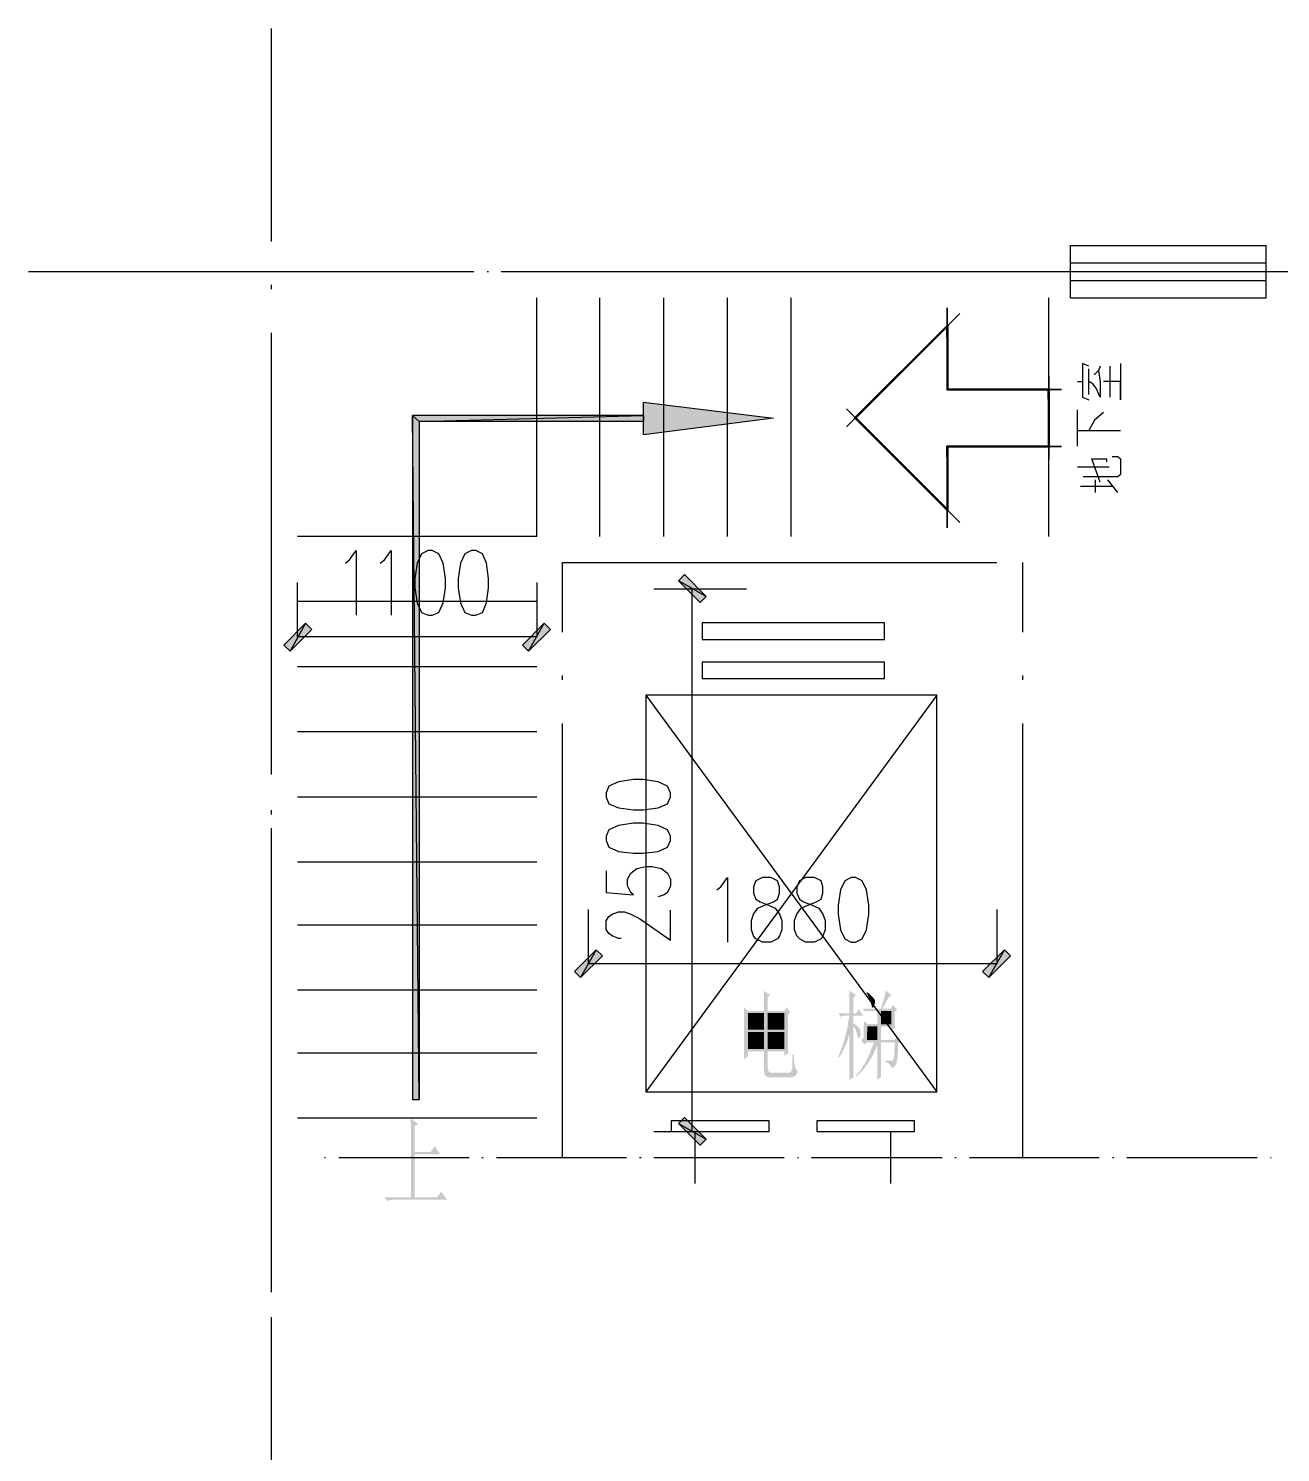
# Model space of a CAD drawing. Header units: millimetres. Extents: x -1120 to 100154, y -9529 to 14223.
# Drawn here: x -1120 to 4647, y 7661 to 14221 of the extents above; entities that cross this region are included whole.
import ezdxf

# ---------------------------------------------------------------- set-up
doc = ezdxf.new("R2010")
doc.units = ezdxf.units.MM
doc.linetypes.add('DOTE', pattern=[2.42, 2, -0.2, 0.02, -0.2])
doc.layers.add('A-DOTE', color=1, linetype='Continuous')
doc.layers.add('A-立面看线', color=7, linetype='Continuous')

msp = doc.modelspace()

# ---------------------------------------------------------------- hatches: boundary and pattern name
at = {"layer": 'A-立面看线'}
for points in [[(3114, 12856.4), (2691.8, 12427.7), (2685.3, 12427.7)], [(3109.6, 12845.5), (3114, 12856.4), (2691.8, 12427.7)], [(3114, 12560.4), (3109.6, 12845.5), (3114, 12856.4)], [(3109.6, 12556.1), (3114, 12560.4), (3109.6, 12845.5)], [(3577.5, 12556.1), (3581.9, 12560.4), (3109.6, 12556.1)], [(3581.9, 12560.4), (3109.6, 12556.1), (3114, 12560.4)], [(3581.9, 12292.8), (3577.5, 12556.1), (3581.9, 12560.4)], [(3577.5, 12297.1), (3581.9, 12292.8), (3577.5, 12556.1)], [(1712.6, 12499.5), (2311, 12425.5), (1712.6, 12349.3)], [(648.5, 9287.6), (678.9, 9287.6), (648.5, 12438.6)], [(678.9, 9287.6), (648.5, 12438.6), (678.9, 12410.3)], [(648.5, 12438.6), (678.9, 12410.3), (1712.6, 12438.6)], [(678.9, 12410.3), (1712.6, 12438.6), (1712.6, 12410.3)], [(2691.8, 12427.7), (2685.3, 12427.7), (3109.6, 12009.9)], [(2685.3, 12427.7), (3109.6, 12009.9), (3114, 11996.8)], [(3109.6, 12009.9), (3114, 11996.8), (3109.6, 12297.1)], [(3114, 11996.8), (3109.6, 12297.1), (3114, 12292.8)], [(3109.6, 12297.1), (3114, 12292.8), (3577.5, 12297.1)], [(3114, 12292.8), (3577.5, 12297.1), (3581.9, 12292.8)], [(2002, 11605.1), (1873.6, 11676.9), (1901.9, 11705.2)], [(1973.7, 11576.8), (2002, 11605.1), (1873.6, 11676.9)], [(156.7, 11481.1), (84.9, 11352.7), (56.6, 11381)], [(185, 11452.8), (156.7, 11481.1), (84.9, 11352.7)], [(1155.5, 11381), (1183.8, 11352.7), (1255.6, 11481.1)], [(1183.8, 11352.7), (1255.6, 11481.1), (1283.9, 11452.8)], [(1495, 9977.4), (1423.2, 9849), (1394.9, 9877.3)], [(1523.3, 9949.1), (1495, 9977.4), (1423.2, 9849)], [(3275, 9877.3), (3303.3, 9849), (3375.1, 9977.4)], [(3303.3, 9849), (3375.1, 9977.4), (3403.4, 9949.1)], [(2267.5, 9694.5), (2267.5, 9701), (2267.5, 9705.4), (2267.5, 9709.7), (2267.5, 9714.1), (2267.5, 9718.4), (2267.5, 9725), (2267.5, 9729.3), (2267.5, 9733.7), (2267.5, 9738), (2267.5, 9742.4), (2267.5, 9746.7), (2267.5, 9751.1), (2267.5, 9755.4), (2267.5, 9759.8), (2267.5, 9764.1), (2267.5, 9768.5), (2267.5, 9772.8), (2267.5, 9777.2), (2267.5, 9781.6), (2267.5, 9785.9), (2267.5, 9788.1), (2295.8, 9768.5), (2284.9, 9757.6), (2284.9, 9694.5), (2361.1, 9694.5), (2371.9, 9711.9), (2389.4, 9688), (2378.5, 9677.1), (2378.5, 9668.4), (2378.5, 9661.9), (2378.5, 9655.3), (2378.5, 9648.8), (2378.5, 9642.3), (2378.5, 9635.8), (2378.5, 9629.2), (2378.5, 9622.7), (2378.5, 9616.2), (2378.5, 9611.8), (2378.5, 9605.3), (2378.5, 9598.8), (2378.5, 9594.4), (2378.5, 9587.9), (2378.5, 9583.5), (2378.5, 9579.2), (2378.5, 9574.8), (2378.5, 9568.3), (2378.5, 9563.9), (2378.5, 9559.6), (2378.5, 9555.2), (2378.5, 9550.9), (2378.5, 9546.5), (2378.5, 9542.2), (2378.5, 9540), (2378.5, 9535.7), (2378.5, 9531.3), (2378.5, 9529.1), (2378.5, 9524.8), (2378.5, 9522.6), (2378.5, 9520.4), (2378.5, 9516.1), (2378.5, 9513.9), (2378.5, 9511.7), (2380.6, 9509.5), (2380.6, 9507.4), (2380.6, 9505.2), (2380.6, 9503), (2380.6, 9500.8), (2380.6, 9500.8), (2361.1, 9487.8), (2361.1, 9509.5), (2284.9, 9509.5), (2284.9, 9429), (2284.9, 9424.7), (2287.1, 9422.5), (2287.1, 9418.1), (2289.3, 9416), (2291.4, 9413.8), (2293.6, 9411.6), (2295.8, 9411.6), (2300.1, 9411.6), (2300.1, 9411.6), (2385, 9411.6), (2387.2, 9411.6), (2389.4, 9413.8), (2391.5, 9416), (2393.7, 9418.1), (2395.9, 9422.5), (2395.9, 9424.7), (2398.1, 9429), (2398.1, 9433.4), (2398.1, 9435.6), (2398.1, 9437.7), (2398.1, 9442.1), (2398.1, 9444.3), (2398.1, 9448.6), (2398.1, 9453), (2398.1, 9457.3), (2398.1, 9461.7), (2398.1, 9468.2), (2398.1, 9472.5), (2398.1, 9479.1), (2400.2, 9483.4), (2400.2, 9490), (2400.2, 9496.5), (2404.6, 9496.5), (2406.8, 9490), (2406.8, 9483.4), (2406.8, 9479.1), (2406.8, 9472.5), (2406.8, 9468.2), (2406.8, 9463.8), (2406.8, 9459.5), (2406.8, 9455.1), (2408.9, 9450.8), (2408.9, 9446.4), (2408.9, 9444.3), (2408.9, 9442.1), (2411.1, 9439.9), (2411.1, 9439.9), (2411.1, 9435.6), (2413.3, 9431.2), (2415.5, 9426.8), (2417.6, 9424.7), (2419.8, 9420.3), (2422, 9418.1), (2422, 9416), (2422, 9411.6), (2419.8, 9407.3), (2417.6, 9405.1), (2415.5, 9400.7), (2413.3, 9398.6), (2411.1, 9396.4), (2411.1, 9396.4), (2408.9, 9394.2), (2406.8, 9394.2), (2402.4, 9392), (2400.2, 9389.9), (2395.9, 9389.9), (2393.7, 9389.9), (2389.4, 9389.9), (2389.4, 9389.9), (2293.6, 9389.9), (2289.3, 9389.9), (2287.1, 9389.9), (2284.9, 9392), (2280.5, 9392), (2278.4, 9394.2), (2276.2, 9396.4), (2274, 9398.6), (2274, 9400.7), (2271.8, 9402.9), (2269.7, 9407.3), (2269.7, 9409.4), (2269.7, 9413.8), (2267.5, 9418.1), (2267.5, 9422.5), (2267.5, 9424.7), (2267.5, 9509.5), (2193.5, 9509.5), (2193.5, 9485.6), (2176.1, 9472.5), (2176.1, 9476.9), (2176.1, 9481.3), (2176.1, 9485.6), (2176.1, 9490), (2176.1, 9494.3), (2176.1, 9498.7), (2176.1, 9503), (2176.1, 9507.4), (2176.1, 9511.7), (2176.1, 9516.1), (2176.1, 9520.4), (2176.1, 9524.8), (2176.1, 9529.1), (2176.1, 9533.5), (2176.1, 9537.8), (2176.1, 9544.4), (2176.1, 9548.7), (2176.1, 9553.1), (2176.1, 9557.4), (2176.1, 9561.8), (2176.1, 9566.1), (2176.1, 9570.5), (2176.1, 9574.8), (2176.1, 9579.2), (2176.1, 9583.5), (2176.1, 9587.9), (2176.1, 9594.4), (2176.1, 9594.4), (2176.1, 9600.9), (2176.1, 9605.3), (2176.1, 9609.6), (2176.1, 9614), (2176.1, 9618.3), (2176.1, 9624.9), (2176.1, 9629.2), (2176.1, 9633.6), (2176.1, 9637.9), (2176.1, 9642.3), (2176.1, 9646.6), (2176.1, 9651), (2176.1, 9655.3), (2176.1, 9659.7), (2176.1, 9666.2), (2176.1, 9670.6), (2176.1, 9674.9), (2176.1, 9679.3), (2176.1, 9683.6), (2176.1, 9688), (2176.1, 9690.2), (2176.1, 9694.5), (2176.1, 9698.9), (2176.1, 9703.2), (2176.1, 9707.6), (2176.1, 9711.9), (2195.7, 9694.5), (2267.5, 9694.5)], [(2678.8, 9474.7), (2678.8, 9472.5), (2678.8, 9470.4), (2678.8, 9468.2), (2678.8, 9463.8), (2678.8, 9459.5), (2678.8, 9457.3), (2678.8, 9453), (2678.8, 9448.6), (2678.8, 9444.3), (2678.8, 9439.9), (2678.8, 9435.6), (2678.8, 9431.2), (2678.8, 9424.7), (2678.8, 9420.3), (2678.8, 9413.8), (2678.8, 9409.4), (2678.8, 9402.9), (2678.8, 9396.4), (2681, 9389.9), (2681, 9389.9), (2659.2, 9376.8), (2661.4, 9381.2), (2661.4, 9385.5), (2661.4, 9389.9), (2661.4, 9394.2), (2661.4, 9398.6), (2661.4, 9402.9), (2661.4, 9407.3), (2661.4, 9411.6), (2661.4, 9416), (2661.4, 9422.5), (2661.4, 9426.8), (2661.4, 9431.2), (2661.4, 9435.6), (2661.4, 9439.9), (2661.4, 9444.3), (2661.4, 9448.6), (2661.4, 9453), (2661.4, 9457.3), (2661.4, 9461.7), (2661.4, 9466), (2661.4, 9470.4), (2661.4, 9474.7), (2661.4, 9479.1), (2661.4, 9483.4), (2661.4, 9487.8), (2661.4, 9492.1), (2661.4, 9496.5), (2661.4, 9503), (2661.4, 9507.4), (2661.4, 9511.7), (2661.4, 9516.1), (2661.4, 9520.4), (2661.4, 9524.8), (2661.4, 9529.1), (2661.4, 9533.5), (2661.4, 9537.8), (2661.4, 9542.2), (2661.4, 9546.5), (2661.4, 9550.9), (2661.4, 9557.4), (2661.4, 9561.8), (2661.4, 9566.1), (2661.4, 9570.5), (2661.4, 9574.8), (2661.4, 9579.2), (2661.4, 9583.5), (2661.4, 9587.9), (2661.4, 9590.1), (2661.4, 9585.7), (2659.2, 9581.4), (2657, 9577), (2657, 9572.6), (2654.8, 9568.3), (2654.8, 9563.9), (2652.7, 9559.6), (2650.5, 9557.4), (2650.5, 9553.1), (2648.3, 9548.7), (2646.1, 9544.4), (2646.1, 9540), (2644, 9537.8), (2641.8, 9533.5), (2639.6, 9529.1), (2639.6, 9524.8), (2637.4, 9522.6), (2635.3, 9518.2), (2633.1, 9513.9), (2630.9, 9511.7), (2630.9, 9507.4), (2628.7, 9503), (2626.5, 9500.8), (2624.4, 9496.5), (2622.2, 9494.3), (2620, 9490), (2617.8, 9487.8), (2615.7, 9483.4), (2613.5, 9481.3), (2613.5, 9479.1), (2609.1, 9483.4), (2611.3, 9485.6), (2613.5, 9490), (2613.5, 9494.3), (2615.7, 9498.7), (2617.8, 9500.8), (2620, 9505.2), (2620, 9509.5), (2622.2, 9513.9), (2624.4, 9518.2), (2624.4, 9520.4), (2626.5, 9524.8), (2626.5, 9529.1), (2628.7, 9533.5), (2630.9, 9537.8), (2630.9, 9542.2), (2633.1, 9544.4), (2633.1, 9548.7), (2635.3, 9553.1), (2637.4, 9557.4), (2637.4, 9561.8), (2639.6, 9566.1), (2639.6, 9570.5), (2641.8, 9574.8), (2641.8, 9579.2), (2644, 9581.4), (2644, 9585.7), (2646.1, 9590.1), (2646.1, 9594.4), (2648.3, 9598.8), (2648.3, 9603.1), (2648.3, 9607.5), (2650.5, 9611.8), (2650.5, 9616.2), (2652.7, 9620.5), (2652.7, 9624.9), (2652.7, 9629.2), (2654.8, 9633.6), (2654.8, 9637.9), (2654.8, 9642.3), (2657, 9646.6), (2657, 9651), (2657, 9655.3), (2659.2, 9659.7), (2659.2, 9664), (2659.2, 9670.6), (2659.2, 9672.7), (2630.9, 9672.7), (2620, 9668.4), (2611.3, 9683.6), (2661.4, 9683.6), (2661.4, 9688), (2661.4, 9690.2), (2661.4, 9694.5), (2661.4, 9698.9), (2661.4, 9703.2), (2661.4, 9707.6), (2661.4, 9711.9), (2661.4, 9716.3), (2661.4, 9720.6), (2661.4, 9725), (2661.4, 9729.3), (2661.4, 9733.7), (2661.4, 9738), (2661.4, 9742.4), (2661.4, 9746.7), (2661.4, 9751.1), (2661.4, 9755.4), (2661.4, 9762), (2661.4, 9766.3), (2661.4, 9770.7), (2661.4, 9775), (2661.4, 9781.6), (2661.4, 9785.9), (2659.2, 9790.3), (2691.8, 9768.5), (2678.8, 9757.6), (2678.8, 9683.6), (2691.8, 9683.6), (2704.9, 9703.2), (2724.5, 9672.7), (2678.8, 9672.7), (2678.8, 9640.1), (2683.1, 9635.8), (2687.5, 9633.6), (2689.7, 9631.4), (2694, 9629.2), (2696.2, 9627.1), (2698.4, 9624.9), (2700.5, 9622.7), (2702.7, 9620.5), (2704.9, 9618.3), (2707.1, 9616.2), (2709.2, 9614), (2709.2, 9609.6), (2711.4, 9605.3), (2713.6, 9600.9), (2713.6, 9598.8), (2713.6, 9596.6), (2713.6, 9592.2), (2713.6, 9587.9), (2711.4, 9583.5), (2711.4, 9579.2), (2711.4, 9579.2), (2709.2, 9574.8), (2707.1, 9570.5), (2704.9, 9570.5), (2702.7, 9570.5), (2700.5, 9572.6), (2700.5, 9577), (2698.4, 9581.4), (2696.2, 9585.7), (2696.2, 9590.1), (2694, 9594.4), (2694, 9598.8), (2691.8, 9603.1), (2689.7, 9605.3), (2689.7, 9609.6), (2687.5, 9614), (2685.3, 9618.3), (2683.1, 9620.5), (2681, 9624.9), (2678.8, 9629.2), (2678.8, 9631.4), (2678.8, 9474.7)], [(2870.3, 9690.2), (2870.3, 9683.6), (2870.3, 9674.9), (2870.3, 9668.4), (2870.3, 9661.9), (2870.3, 9657.5), (2870.3, 9651), (2870.3, 9646.6), (2870.3, 9642.3), (2870.3, 9637.9), (2870.3, 9633.6), (2870.3, 9631.4), (2870.3, 9627.1), (2872.4, 9624.9), (2872.4, 9622.7), (2872.4, 9620.5), (2872.4, 9620.5), (2855, 9607.5), (2855, 9622.7), (2807.2, 9622.7), (2807.2, 9561.8), (2870.3, 9561.8), (2879, 9577), (2896.4, 9557.4), (2885.5, 9546.5), (2885.5, 9537.8), (2885.5, 9531.3), (2885.5, 9524.8), (2885.5, 9520.4), (2885.5, 9513.9), (2885.5, 9507.4), (2885.5, 9503), (2883.3, 9498.7), (2883.3, 9494.3), (2883.3, 9490), (2883.3, 9485.6), (2883.3, 9483.4), (2883.3, 9479.1), (2883.3, 9476.9), (2881.2, 9474.7), (2881.2, 9472.5), (2881.2, 9470.4), (2881.2, 9466), (2879, 9461.7), (2879, 9457.3), (2876.8, 9453), (2876.8, 9448.6), (2874.6, 9446.4), (2874.6, 9446.4), (2872.4, 9444.3), (2870.3, 9442.1), (2868.1, 9439.9), (2865.9, 9437.7), (2863.7, 9435.6), (2859.4, 9433.4), (2855, 9431.2), (2855, 9429), (2855, 9433.4), (2852.9, 9435.6), (2852.9, 9439.9), (2852.9, 9442.1), (2850.7, 9444.3), (2848.5, 9446.4), (2846.3, 9448.6), (2844.2, 9450.8), (2842, 9453), (2837.6, 9455.1), (2835.5, 9457.3), (2831.1, 9459.5), (2826.7, 9461.7), (2826.7, 9461.7), (2826.7, 9468.2), (2831.1, 9468.2), (2833.3, 9468.2), (2837.6, 9466), (2842, 9466), (2844.2, 9466), (2846.3, 9466), (2850.7, 9466), (2852.9, 9466), (2855, 9466), (2855, 9466), (2857.2, 9466), (2859.4, 9466), (2861.6, 9468.2), (2863.7, 9470.4), (2865.9, 9474.7), (2865.9, 9474.7), (2865.9, 9476.9), (2865.9, 9479.1), (2865.9, 9481.3), (2865.9, 9483.4), (2868.1, 9487.8), (2868.1, 9490), (2868.1, 9494.3), (2868.1, 9498.7), (2868.1, 9503), (2868.1, 9507.4), (2868.1, 9513.9), (2868.1, 9518.2), (2870.3, 9524.8), (2870.3, 9531.3), (2870.3, 9537.8), (2870.3, 9544.4), (2870.3, 9550.9), (2807.2, 9550.9), (2807.2, 9481.3), (2807.2, 9476.9), (2807.2, 9472.5), (2807.2, 9468.2), (2807.2, 9463.8), (2807.2, 9459.5), (2807.2, 9455.1), (2807.2, 9450.8), (2807.2, 9446.4), (2807.2, 9442.1), (2807.2, 9437.7), (2807.2, 9433.4), (2807.2, 9429), (2807.2, 9424.7), (2807.2, 9420.3), (2807.2, 9416), (2807.2, 9409.4), (2807.2, 9405.1), (2807.2, 9400.7), (2807.2, 9396.4), (2807.2, 9392), (2807.2, 9389.9), (2789.8, 9376.8), (2789.8, 9383.3), (2789.8, 9387.7), (2789.8, 9394.2), (2789.8, 9398.6), (2789.8, 9402.9), (2789.8, 9409.4), (2789.8, 9413.8), (2789.8, 9418.1), (2789.8, 9424.7), (2789.8, 9429), (2789.8, 9433.4), (2789.8, 9437.7), (2789.8, 9444.3), (2789.8, 9448.6), (2789.8, 9453), (2789.8, 9457.3), (2789.8, 9461.7), (2789.8, 9466), (2789.8, 9470.4), (2789.8, 9474.7), (2789.8, 9479.1), (2789.8, 9483.4), (2789.8, 9487.8), (2789.8, 9492.1), (2789.8, 9496.5), (2789.8, 9500.8), (2789.8, 9505.2), (2789.8, 9509.5), (2789.8, 9513.9), (2789.8, 9516.1), (2789.8, 9520.4), (2789.8, 9524.8), (2789.8, 9529.1), (2789.8, 9531.3), (2789.8, 9535.7), (2789.8, 9540), (2789.8, 9540), (2789.8, 9535.7), (2787.6, 9533.5), (2785.4, 9529.1), (2783.2, 9524.8), (2783.2, 9520.4), (2781.1, 9516.1), (2778.9, 9513.9), (2776.7, 9509.5), (2776.7, 9505.2), (2774.5, 9500.8), (2772.3, 9498.7), (2770.2, 9494.3), (2768, 9490), (2765.8, 9487.8), (2763.6, 9483.4), (2763.6, 9481.3), (2761.5, 9476.9), (2759.3, 9472.5), (2757.1, 9470.4), (2754.9, 9466), (2752.8, 9463.8), (2750.6, 9459.5), (2748.4, 9457.3), (2746.2, 9453), (2744.1, 9450.8), (2741.9, 9446.4), (2739.7, 9444.3), (2737.5, 9442.1), (2735.4, 9437.7), (2733.2, 9435.6), (2731, 9433.4), (2728.8, 9429), (2726.6, 9426.8), (2724.5, 9424.7), (2722.3, 9420.3), (2720.1, 9418.1), (2717.9, 9416), (2713.6, 9413.8), (2711.4, 9409.4), (2709.2, 9407.3), (2707.1, 9405.1), (2704.9, 9402.9), (2702.7, 9400.7), (2698.4, 9396.4), (2696.2, 9394.2), (2694, 9394.2), (2691.8, 9398.6), (2694, 9400.7), (2696.2, 9402.9), (2698.4, 9407.3), (2700.5, 9409.4), (2704.9, 9411.6), (2707.1, 9416), (2709.2, 9418.1), (2711.4, 9420.3), (2713.6, 9424.7), (2715.8, 9426.8), (2717.9, 9429), (2717.9, 9433.4), (2720.1, 9435.6), (2722.3, 9439.9), (2724.5, 9442.1), (2726.6, 9446.4), (2728.8, 9448.6), (2731, 9453), (2733.2, 9455.1), (2735.4, 9459.5), (2737.5, 9463.8), (2739.7, 9466), (2739.7, 9470.4), (2741.9, 9472.5), (2744.1, 9476.9), (2746.2, 9481.3), (2748.4, 9483.4), (2750.6, 9487.8), (2750.6, 9492.1), (2752.8, 9496.5), (2754.9, 9498.7), (2757.1, 9503), (2757.1, 9507.4), (2759.3, 9511.7), (2761.5, 9516.1), (2761.5, 9520.4), (2763.6, 9522.6), (2765.8, 9527), (2768, 9531.3), (2768, 9535.7), (2770.2, 9540), (2772.3, 9544.4), (2772.3, 9548.7), (2772.3, 9550.9), (2741.9, 9550.9), (2731, 9540), (2715.8, 9559.6), (2724.5, 9568.3), (2726.6, 9572.6), (2726.6, 9577), (2726.6, 9581.4), (2726.6, 9585.7), (2726.6, 9590.1), (2726.6, 9594.4), (2726.6, 9598.8), (2726.6, 9603.1), (2726.6, 9607.5), (2726.6, 9611.8), (2726.6, 9618.3), (2726.6, 9622.7), (2726.6, 9627.1), (2728.8, 9631.4), (2728.8, 9635.8), (2728.8, 9640.1), (2728.8, 9644.5), (2728.8, 9648.8), (2728.8, 9648.8), (2744.1, 9635.8), (2789.8, 9635.8), (2789.8, 9694.5), (2744.1, 9694.5), (2733.2, 9692.3), (2722.3, 9705.4), (2805, 9705.4), (2807.2, 9709.7), (2809.3, 9714.1), (2809.3, 9718.4), (2811.5, 9722.8), (2813.7, 9727.2), (2813.7, 9731.5), (2815.9, 9735.9), (2818, 9740.2), (2818, 9744.6), (2820.2, 9748.9), (2820.2, 9753.3), (2822.4, 9757.6), (2822.4, 9762), (2824.6, 9766.3), (2824.6, 9768.5), (2826.7, 9772.8), (2826.7, 9777.2), (2828.9, 9781.6), (2828.9, 9785.9), (2828.9, 9788.1), (2828.9, 9790.3), (2855, 9766.3), (2844.2, 9759.8), (2842, 9757.6), (2839.8, 9753.3), (2837.6, 9748.9), (2835.5, 9746.7), (2833.3, 9742.4), (2831.1, 9738), (2828.9, 9735.9), (2828.9, 9731.5), (2826.7, 9729.3), (2824.6, 9725), (2822.4, 9720.6), (2820.2, 9718.4), (2818, 9714.1), (2815.9, 9711.9), (2813.7, 9707.6), (2813.7, 9705.4), (2852.9, 9705.4), (2861.6, 9722.8), (2881.2, 9701), (2870.3, 9690.2)], [(2741.9, 9781.6), (2746.2, 9779.4), (2748.4, 9777.2), (2752.8, 9775), (2754.9, 9772.8), (2757.1, 9770.7), (2761.5, 9766.3), (2763.6, 9764.1), (2765.8, 9762), (2768, 9759.8), (2770.2, 9757.6), (2770.2, 9757.6), (2772.3, 9755.4), (2774.5, 9751.1), (2776.7, 9748.9), (2778.9, 9744.6), (2778.9, 9740.2), (2778.9, 9738), (2778.9, 9738), (2778.9, 9733.7), (2778.9, 9729.3), (2776.7, 9725), (2776.7, 9720.6), (2776.7, 9720.6), (2772.3, 9714.1), (2770.2, 9711.9), (2770.2, 9709.7), (2768, 9709.7), (2768, 9709.7), (2765.8, 9711.9), (2763.6, 9716.3), (2763.6, 9722.8), (2761.5, 9725), (2761.5, 9729.3), (2761.5, 9731.5), (2759.3, 9735.9), (2759.3, 9740.2), (2757.1, 9742.4), (2754.9, 9746.7), (2754.9, 9751.1), (2752.8, 9753.3), (2750.6, 9757.6), (2748.4, 9762), (2746.2, 9766.3), (2744.1, 9770.7), (2741.9, 9775), (2739.7, 9777.2), (2741.9, 9781.6)], [(2193.5, 9685.8), (2193.5, 9609.6), (2267.5, 9609.6), (2267.5, 9685.8), (2193.5, 9685.8)], [(2284.9, 9685.8), (2284.9, 9609.6), (2361.1, 9609.6), (2361.1, 9685.8), (2284.9, 9685.8)], [(2807.2, 9694.5), (2807.2, 9633.6), (2855, 9633.6), (2855, 9694.5), (2807.2, 9694.5)], [(2193.5, 9598.8), (2193.5, 9520.4), (2267.5, 9520.4), (2267.5, 9598.8), (2193.5, 9598.8)], [(2284.9, 9598.8), (2284.9, 9520.4), (2361.1, 9520.4), (2361.1, 9598.8), (2284.9, 9598.8)], [(2744.1, 9624.9), (2741.9, 9561.8), (2789.8, 9561.8), (2789.8, 9624.9), (2744.1, 9624.9)], [(639.8, 9198.4), (674.6, 9176.6), (659.4, 9163.5), (659.4, 9046), (733.3, 9046), (750.8, 9072.1), (776.9, 9035.2), (659.4, 9035.2), (659.4, 8837.1), (761.6, 8837.1), (781.2, 8863.2), (807.3, 8826.2), (561.4, 8826.2), (559.3, 8826.2), (554.9, 8826.2), (552.7, 8824.1), (548.4, 8824.1), (546.2, 8824.1), (541.8, 8824.1), (539.7, 8821.9), (537.5, 8821.9), (533.1, 8819.7), (533.1, 8819.7), (520.1, 8837.1), (641.9, 8837.1), (641.9, 9130.9), (641.9, 9135.3), (641.9, 9139.6), (641.9, 9144), (641.9, 9148.3), (641.9, 9152.7), (641.9, 9157), (641.9, 9161.4), (641.9, 9165.7), (641.9, 9170.1), (641.9, 9174.4), (641.9, 9181), (639.8, 9185.3), (639.8, 9189.7), (639.8, 9194), (639.8, 9198.4), (639.8, 9198.4)], [(1901.9, 9204.9), (1873.6, 9176.6), (2002, 9104.8)], [(1873.6, 9176.6), (2002, 9104.8), (1973.7, 9076.5)]]:
    msp.add_hatch(color=256, dxfattribs=at).paths.add_polyline_path(points)

# ---------------------------------------------------------------- linework, layer by layer
at = {"layer": 'A-DOTE', "linetype": 'DOTE', "ltscale": 1000}
for p, q in [((0, -3700.5), (0, 14221.2)), ((-1120, 13101.2), (14121.1, 13101.2)), ((1340.5, 9019.9), (1340.5, 11760.7)), ((1340.5, 11760.7), (3460, 11760.7)), ((3460, 9019.9), (3460, 11760.7))]:
    msp.add_line(p, q, dxfattribs=at)
at = {"layer": 'A-立面看线'}
for points in [[(3679.8, 12980.4), (3679.8, 13222)], [(3679.8, 13222), (4580.7, 13222)], [(4580.7, 12980.4), (4580.7, 13222)], [(3679.8, 13141.4), (4580.7, 13141.4)], [(272, 13100.1), (265.5, 13100.1)], [(931.4, 13100.1), (330.8, 13100.1)], [(998.8, 13100.1), (992.3, 13100.1)], [(1658.2, 13100.1), (1057.6, 13100.1)], [(1723.5, 13100.1), (1716.9, 13100.1)], [(2385, 13100.1), (1784.4, 13100.1)], [(2450.3, 13100.1), (2443.8, 13100.1)], [(3109.6, 13100.1), (2509, 13100.1)], [(3177.1, 13100.1), (3170.6, 13100.1)], [(3836.5, 13100.1), (3235.9, 13100.1)], [(3679.8, 13060.9), (4580.7, 13060.9)], [(3901.7, 13100.1), (3895.2, 13100.1)], [(4563.3, 13100.1), (3962.7, 13100.1)], [(4628.6, 13100.1), (4622, 13100.1)], [(1220.8, 11881.5), (1220.8, 12980.4)], [(1512.4, 11881.5), (1512.4, 12980.4)], [(1806.2, 11881.5), (1806.2, 12980.4)], [(2099.9, 11881.5), (2099.9, 12980.4)], [(2393.7, 11881.5), (2393.7, 12980.4)], [(3111.8, 11920.7), (3111.8, 12003.3), (3170.6, 11944.6), (2648.3, 12469), (2689.7, 12427.7), (2648.3, 12386.3), (3170.6, 12908.6), (3111.8, 12849.8), (3111.8, 12934.7), (3111.8, 12558.3), (3638.4, 12558.3), (3579.7, 12558.3), (3579.7, 12619.2), (3579.7, 12236.2), (3579.7, 12294.9), (3638.4, 12294.9), (3111.8, 12294.9), (3111.8, 11920.7)], [(3579.7, 11881.5), (3579.7, 12980.4)], [(3679.8, 12980.4), (4580.7, 12980.4)], [(0, 12286.2), (0, 12786.7)], [(3764.6, 12664.9), (3734.2, 12677.9), (3734.2, 12523.4), (3764.6, 12510.4)], [(3816.9, 12664.9), (3808.2, 12645.3), (3788.6, 12625.7)], [(3910.4, 12677.9), (3910.4, 12510.4), (3910.4, 12595.2), (3832.1, 12595.2)], [(3862.6, 12523.4), (3862.6, 12664.9)], [(3764.6, 12534.3), (3764.6, 12654)], [(3808.2, 12645.3), (3816.9, 12595.2), (3816.9, 12523.4), (3797.3, 12564.8), (3782.1, 12584.4), (3764.6, 12595.2)], [(3712.4, 12595.2), (3734.2, 12595.2)], [(3712.4, 12297.1), (3712.4, 12464.7)], [(3832.1, 12451.6), (3790.8, 12416.8), (3764.6, 12368.9)], [(3712.4, 12368.9), (3910.4, 12368.9)], [(3871.3, 12249.2), (3897.4, 12249.2), (3910.4, 12238.4), (3910.4, 12166.6), (3897.4, 12155.7), (3738.5, 12155.7)], [(3816.9, 12131.7), (3777.7, 12238.4), (3845.2, 12238.4), (3845.2, 12225.3)], [(3712.4, 12201.4), (3858.2, 12201.4)], [(3795.1, 12083.9), (3795.1, 12142.6)], [(3897.4, 12083.9), (3851.7, 12142.6)], [(3725.5, 12112.2), (3873.5, 12112.2)], [(0, 11535.5), (0, 12036)], [(1220.8, 11881.5), (119.7, 11881.5)], [(339.5, 11757.4), (359.1, 11772.7), (389.5, 11816.2), (389.5, 11518.1)], [(500.5, 11757.4), (520.1, 11772.7), (550.6, 11816.2), (550.6, 11518.1)], [(720.3, 11816.2), (689.8, 11801), (670.2, 11757.4), (659.4, 11687.8), (659.4, 11644.3), (670.2, 11574.7), (689.8, 11531.1), (720.3, 11518.1), (739.9, 11518.1), (770.3, 11531.1), (789.9, 11574.7), (800.8, 11644.3), (800.8, 11687.8), (789.9, 11757.4), (770.3, 11801), (739.9, 11816.2), (720.3, 11816.2)], [(920.5, 11816.2), (890, 11801), (870.4, 11757.4), (859.6, 11687.8), (859.6, 11644.3), (870.4, 11574.7), (890, 11531.1), (920.5, 11518.1), (940.1, 11518.1), (970.5, 11531.1), (990.1, 11574.7), (998.8, 11644.3), (998.8, 11687.8), (990.1, 11757.4), (970.5, 11801), (940.1, 11816.2), (920.5, 11816.2)], [(1220.8, 11668.2), (1220.8, 11418), (119.7, 11418), (119.7, 11668.2)], [(1760.5, 11639.9), (2187, 11639.9)], [(1936.7, 9139.6), (1936.7, 11639.9)], [(1220.8, 11581.2), (119.7, 11581.2)], [(1982.4, 11407.1), (2822.4, 11407.1), (2822.4, 11483.3), (1982.4, 11483.3), (1982.4, 11407.1)], [(0, 10784.7), (0, 11285.2)], [(1982.4, 11226.5), (2822.4, 11226.5), (2822.4, 11302.6), (1982.4, 11302.6), (1982.4, 11226.5)], [(1220.8, 11280.9), (119.7, 11280.9)], [(1723.5, 11150.3), (3063.9, 9322.4)], [(3063.9, 11150.3), (1723.5, 9322.4)], [(1723.5, 9322.4), (3063.9, 9322.4), (3063.9, 11150.3), (1723.5, 11150.3), (1723.5, 9322.4)], [(1220.8, 10980.6), (119.7, 10980.6)], [(1540.7, 10680.3), (1553.7, 10649.8), (1597.3, 10630.2), (1666.9, 10621.5), (1710.4, 10621.5), (1780, 10630.2), (1823.6, 10649.8), (1836.6, 10680.3), (1836.6, 10699.9), (1823.6, 10730.3), (1780, 10749.9), (1710.4, 10760.8), (1666.9, 10760.8), (1597.3, 10749.9), (1553.7, 10730.3), (1540.7, 10699.9), (1540.7, 10680.3)], [(1220.8, 10680.3), (119.7, 10680.3)], [(0, 10036.2), (0, 10536.7)], [(1540.7, 10480.1), (1553.7, 10449.6), (1597.3, 10430), (1666.9, 10421.3), (1710.4, 10421.3), (1780, 10430), (1823.6, 10449.6), (1836.6, 10480.1), (1836.6, 10499.7), (1823.6, 10530.1), (1780, 10549.7), (1710.4, 10560.6), (1666.9, 10560.6), (1597.3, 10549.7), (1553.7, 10530.1), (1540.7, 10499.7), (1540.7, 10480.1)], [(1220.8, 10380), (119.7, 10380)], [(1540.7, 10340.8), (1540.7, 10240.7), (1666.9, 10229.8), (1653.8, 10240.7), (1638.6, 10271.2), (1638.6, 10301.6), (1653.8, 10329.9), (1682.1, 10351.7), (1723.5, 10360.4), (1751.8, 10360.4), (1795.3, 10351.7), (1823.6, 10329.9), (1836.6, 10301.6), (1836.6, 10271.2), (1823.6, 10240.7), (1808.3, 10229.8), (1780, 10221.1)], [(2049.9, 10253.8), (2069.5, 10266.8), (2099.9, 10310.3), (2099.9, 10012.2)], [(2261, 10310.3), (2230.5, 10295.1), (2219.6, 10266.8), (2219.6, 10238.5), (2230.5, 10210.2), (2250.1, 10197.2), (2289.3, 10182), (2319.7, 10168.9), (2339.3, 10140.6), (2350.2, 10112.3), (2350.2, 10068.8), (2339.3, 10040.5), (2330.6, 10027.5), (2300.1, 10012.2), (2261, 10012.2), (2230.5, 10027.5), (2219.6, 10040.5), (2210.9, 10068.8), (2210.9, 10112.3), (2219.6, 10140.6), (2239.2, 10168.9), (2269.7, 10182), (2311, 10197.2), (2330.6, 10210.2), (2339.3, 10238.5), (2339.3, 10266.8), (2330.6, 10295.1), (2300.1, 10310.3), (2261, 10310.3)], [(2459, 10310.3), (2430.7, 10295.1), (2419.8, 10266.8), (2419.8, 10238.5), (2430.7, 10210.2), (2450.3, 10197.2), (2489.5, 10182), (2519.9, 10168.9), (2539.5, 10140.6), (2550.4, 10112.3), (2550.4, 10068.8), (2539.5, 10040.5), (2530.8, 10027.5), (2500.3, 10012.2), (2459, 10012.2), (2430.7, 10027.5), (2419.8, 10040.5), (2408.9, 10068.8), (2408.9, 10112.3), (2419.8, 10140.6), (2439.4, 10168.9), (2469.9, 10182), (2509, 10197.2), (2530.8, 10210.2), (2539.5, 10238.5), (2539.5, 10266.8), (2530.8, 10295.1), (2500.3, 10310.3), (2459, 10310.3)], [(2670.1, 10310.3), (2639.6, 10295.1), (2620, 10253.8), (2609.1, 10182), (2609.1, 10140.6), (2620, 10068.8), (2639.6, 10027.5), (2670.1, 10012.2), (2689.7, 10012.2), (2720.1, 10027.5), (2739.7, 10068.8), (2750.6, 10140.6), (2750.6, 10182), (2739.7, 10253.8), (2720.1, 10295.1), (2689.7, 10310.3), (2670.1, 10310.3)], [(3340.3, 10162.4), (3340.3, 9912.1), (1460.2, 9912.1), (1460.2, 10162.4)], [(1610.3, 10029.6), (1597.3, 10029.6), (1569, 10040.5), (1553.7, 10051.4), (1540.7, 10071), (1540.7, 10110.1), (1553.7, 10129.7), (1569, 10140.6), (1597.3, 10151.5), (1625.5, 10151.5), (1653.8, 10140.6), (1695.2, 10121), (1836.6, 10020.9), (1836.6, 10160.2)], [(1220.8, 10090.6), (119.7, 10090.6)], [(0, 9285.4), (0, 9785.9)], [(1220.8, 9790.3), (119.7, 9790.3)], [(1220.8, 9500.8), (119.7, 9500.8)], [(1220.8, 9200.5), (119.7, 9200.5)], [(1841, 9139.6), (2291.4, 9139.6), (2291.4, 9189.7), (1841, 9189.7), (1841, 9139.6)], [(2511.2, 9139.6), (2961.7, 9139.6), (2961.7, 9189.7), (2511.2, 9189.7), (2511.2, 9139.6)], [(1760.5, 9139.6), (2187, 9139.6)], [(1949.8, 9139.6), (1949.8, 8900.2)], [(2850.7, 9139.6), (2850.7, 8900.2)], [(0, 8534.7), (0, 9035.2)], [(243.7, 9019.9), (248.1, 9019.9)], [(309, 9019.9), (909.6, 9019.9)], [(968.4, 9019.9), (974.9, 9019.9)], [(1035.8, 9019.9), (1634.2, 9019.9)], [(1695.2, 9019.9), (1701.7, 9019.9)], [(1760.5, 9019.9), (2361.1, 9019.9)], [(2422, 9019.9), (2426.3, 9019.9)], [(2487.3, 9019.9), (3087.9, 9019.9)], [(3146.6, 9019.9), (3153.2, 9019.9)], [(3214.1, 9019.9), (3812.5, 9019.9)], [(3873.5, 9019.9), (3880, 9019.9)], [(3938.7, 9019.9), (4539.3, 9019.9)], [(4600.3, 9019.9), (4604.6, 9019.9)], [(0, 7786.1), (0, 8284.4)]]:
    msp.add_lwpolyline(points, dxfattribs=at)
for points in [[(3114, 12856.4), (2691.8, 12427.7), (2685.3, 12427.7)], [(3109.6, 12845.5), (3114, 12856.4), (2691.8, 12427.7)], [(3114, 12560.4), (3109.6, 12845.5), (3114, 12856.4)], [(3109.6, 12556.1), (3114, 12560.4), (3109.6, 12845.5)], [(3577.5, 12556.1), (3581.9, 12560.4), (3109.6, 12556.1)], [(3581.9, 12560.4), (3109.6, 12556.1), (3114, 12560.4)], [(3581.9, 12292.8), (3577.5, 12556.1), (3581.9, 12560.4)], [(3577.5, 12297.1), (3581.9, 12292.8), (3577.5, 12556.1)], [(1712.6, 12499.5), (2311, 12425.5), (1712.6, 12349.3)], [(648.5, 9287.6), (678.9, 9287.6), (648.5, 12438.6)], [(678.9, 9287.6), (648.5, 12438.6), (678.9, 12410.3)], [(648.5, 12438.6), (678.9, 12410.3), (1712.6, 12438.6)], [(678.9, 12410.3), (1712.6, 12438.6), (1712.6, 12410.3)], [(2691.8, 12427.7), (2685.3, 12427.7), (3109.6, 12009.9)], [(2685.3, 12427.7), (3109.6, 12009.9), (3114, 11996.8)], [(3109.6, 12009.9), (3114, 11996.8), (3109.6, 12297.1)], [(3114, 11996.8), (3109.6, 12297.1), (3114, 12292.8)], [(3109.6, 12297.1), (3114, 12292.8), (3577.5, 12297.1)], [(3114, 12292.8), (3577.5, 12297.1), (3581.9, 12292.8)], [(2002, 11605.1), (1873.6, 11676.9), (1901.9, 11705.2)], [(1973.7, 11576.8), (2002, 11605.1), (1873.6, 11676.9)], [(156.7, 11481.1), (84.9, 11352.7), (56.6, 11381)], [(185, 11452.8), (156.7, 11481.1), (84.9, 11352.7)], [(1155.5, 11381), (1183.8, 11352.7), (1255.6, 11481.1)], [(1183.8, 11352.7), (1255.6, 11481.1), (1283.9, 11452.8)], [(1495, 9977.4), (1423.2, 9849), (1394.9, 9877.3)], [(1523.3, 9949.1), (1495, 9977.4), (1423.2, 9849)], [(3275, 9877.3), (3303.3, 9849), (3375.1, 9977.4)], [(3303.3, 9849), (3375.1, 9977.4), (3403.4, 9949.1)], [(1901.9, 9204.9), (1873.6, 9176.6), (2002, 9104.8)], [(1873.6, 9176.6), (2002, 9104.8), (1973.7, 9076.5)]]:
    msp.add_lwpolyline(points, close=True, dxfattribs=at)

doc.saveas('drawing.dxf')
